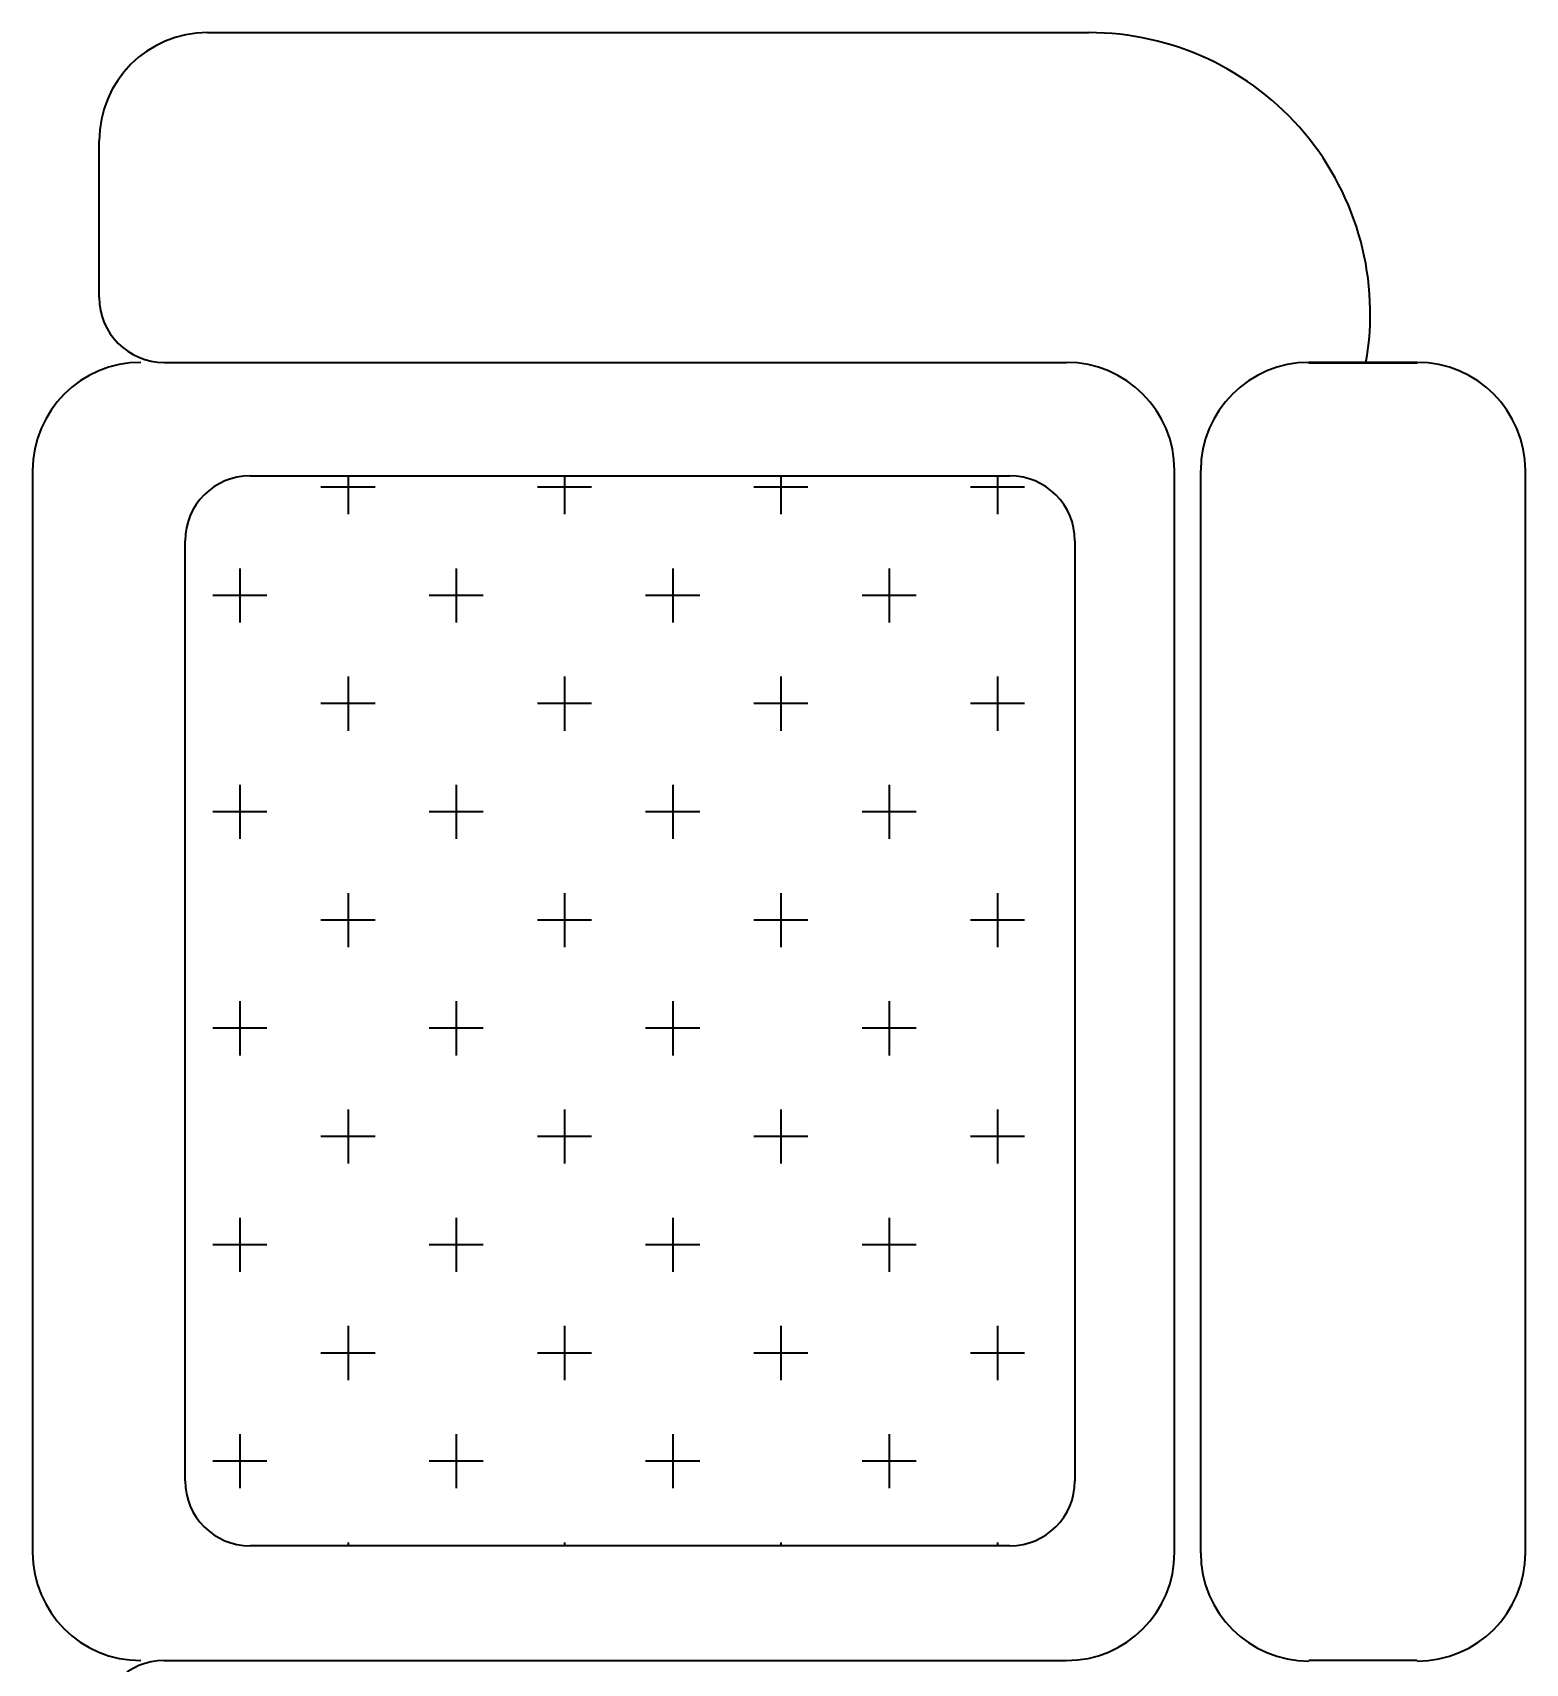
# Model space of a CAD drawing. Header units: millimetres. Extents: x -234375 to -184638, y -91483 to -70216.
# Drawn here: x -190416 to -189753, y -85280 to -84555 of the extents above; entities that cross this region are included whole.
import ezdxf

# ---------------------------------------------------------------- set-up
doc = ezdxf.new("R2010")
doc.units = ezdxf.units.MM
doc.header["$MEASUREMENT"] = 0
doc.layers.add('New_0_Pen_No__7', color=7, linetype='Continuous', lineweight=35)
doc.layers.add('New_Drawing & Figure_Pen_No__7', color=7, linetype='Continuous', lineweight=35)
doc.layers.add('New_0_Pen_No__8', color=14, linetype='Continuous', lineweight=35, true_color=0xa80f02)
doc.layers.add('New_Drawing & Figure_Pen_No__8', color=14, linetype='Continuous', lineweight=35, true_color=0xa80f02)

msp = doc.modelspace()

# ---------------------------------------------------------------- linework, layer by layer
at = {"layer": 'New_0_Pen_No__7', "color": 7, "linetype": 'Continuous', "lineweight": 35}
for p, q in [((-190338.64, -84555.4), (-189946.83, -84555.4)), ((-190338.64, -84555.4), (-189946.83, -84555.4)), ((-190386.75, -84673.12), (-190386.75, -84603.51)), ((-190386.75, -84673.12), (-190386.75, -84603.51)), ((-189800.9, -84701.99), (-189849.01, -84701.99)), ((-189800.9, -84701.99), (-189849.01, -84701.99)), ((-189849.01, -84702.25), (-189800.9, -84702.25)), ((-189849.01, -84702.25), (-189800.9, -84702.25)), ((-190416.35, -84750.1), (-190416.35, -85230.93)), ((-189897.12, -85231.19), (-189897.12, -84750.1)), ((-189752.79, -85231.19), (-189752.79, -84750.1)), ((-189752.79, -85231.19), (-189752.79, -84750.1)), ((-189800.9, -85279.04), (-189849.01, -85279.04))]:
    msp.add_line(p, q, dxfattribs=at)
for centre, radius, start, end in [((-190338.64, -84603.51), 48.11, 90, 180), ((-190338.64, -84603.51), 48.11, 90, 180), ((-189946.83, -84680.48), 125.08, 349.97884, 90), ((-189946.83, -84680.48), 125.08, 349.97884, 90), ((-190357.88, -84673.12), 28.87, 180, 270), ((-190357.88, -84673.12), 28.87, 180, 270), ((-190368.24, -84750.1), 48.11, 90, 180), ((-190368.24, -84750.1), 48.11, 90, 180), ((-189849.01, -84750.1), 48.11, 90, 180), ((-189849.01, -84750.1), 48.11, 90, 180), ((-189800.9, -84750.1), 48.11, 0, 90), ((-189800.9, -84750.1), 48.11, 0, 90), ((-190368.24, -85230.93), 48.11, 180, 270), ((-189849.01, -85231.19), 48.11, 180, 270), ((-189800.9, -85231.19), 48.11, 270, 0), ((-190357.88, -85307.9), 28.87, 90, 180), ((-190357.88, -85307.9), 28.87, 90, 180)]:
    msp.add_arc(centre, radius, start, end, dxfattribs=at)
at = {"layer": 'New_0_Pen_No__8', "color": 14, "linetype": 'Continuous', "lineweight": 35, "true_color": 0xa80f02}
for p, q in [((-190357.88, -84701.99), (-189956.85, -84701.99)), ((-190357.88, -84701.99), (-189956.85, -84701.99)), ((-190357.88, -84701.99), (-189956.85, -84701.99)), ((-190357.88, -84701.99), (-189956.85, -84701.99)), ((-190357.88, -84701.99), (-189956.85, -84701.99)), ((-190357.88, -84701.99), (-189956.85, -84701.99)), ((-190416.35, -84750.1), (-190416.35, -85230.93)), ((-190319.69, -84752.43), (-189981.89, -84752.43)), ((-190319.69, -84752.43), (-189981.89, -84752.43)), ((-190276.15, -84752.43), (-190276.15, -84769.49)), ((-190276.15, -84752.43), (-190276.15, -84769.49)), ((-190179.93, -84752.43), (-190179.93, -84769.49)), ((-190179.93, -84752.43), (-190179.93, -84769.49)), ((-190083.71, -84752.43), (-190083.71, -84769.49)), ((-190083.71, -84752.43), (-190083.71, -84769.49)), ((-189987.49, -84752.43), (-189987.49, -84769.49)), ((-189987.49, -84752.43), (-189987.49, -84769.49)), ((-189908.74, -85230.93), (-189908.74, -84750.1)), ((-189908.74, -85230.93), (-189908.74, -84750.1)), ((-189897.12, -85231.19), (-189897.12, -84750.1)), ((-190264.12, -84757.46), (-190288.17, -84757.46)), ((-190264.12, -84757.46), (-190288.17, -84757.46)), ((-190167.9, -84757.46), (-190191.96, -84757.46)), ((-190167.9, -84757.46), (-190191.96, -84757.46)), ((-190071.68, -84757.46), (-190095.74, -84757.46)), ((-190071.68, -84757.46), (-190095.74, -84757.46)), ((-189975.47, -84757.46), (-189999.52, -84757.46)), ((-189975.47, -84757.46), (-189999.52, -84757.46)), ((-190348.55, -85199.17), (-190348.55, -84781.29)), ((-190348.55, -85199.17), (-190348.55, -84781.29)), ((-189953.02, -84781.29), (-189953.02, -85199.17)), ((-189953.02, -84781.29), (-189953.02, -85199.17)), ((-190324.26, -84793.54), (-190324.26, -84817.6)), ((-190324.26, -84793.54), (-190324.26, -84817.6)), ((-190228.04, -84793.54), (-190228.04, -84817.6)), ((-190228.04, -84793.54), (-190228.04, -84817.6)), ((-190131.82, -84793.54), (-190131.82, -84817.6)), ((-190131.82, -84793.54), (-190131.82, -84817.6)), ((-190035.6, -84793.54), (-190035.6, -84817.6)), ((-190035.6, -84793.54), (-190035.6, -84817.6)), ((-190312.23, -84805.57), (-190336.28, -84805.57)), ((-190312.23, -84805.57), (-190336.28, -84805.57)), ((-190216.01, -84805.57), (-190240.07, -84805.57)), ((-190216.01, -84805.57), (-190240.07, -84805.57)), ((-190119.79, -84805.57), (-190143.85, -84805.57)), ((-190119.79, -84805.57), (-190143.85, -84805.57)), ((-190023.58, -84805.57), (-190047.63, -84805.57)), ((-190023.58, -84805.57), (-190047.63, -84805.57)), ((-190276.15, -84841.65), (-190276.15, -84865.7)), ((-190276.15, -84841.65), (-190276.15, -84865.7)), ((-190179.93, -84841.65), (-190179.93, -84865.7)), ((-190179.93, -84841.65), (-190179.93, -84865.7)), ((-190083.71, -84841.65), (-190083.71, -84865.7)), ((-190083.71, -84841.65), (-190083.71, -84865.7)), ((-189987.49, -84841.65), (-189987.49, -84865.7)), ((-189987.49, -84841.65), (-189987.49, -84865.7)), ((-190264.12, -84853.68), (-190288.17, -84853.68)), ((-190264.12, -84853.68), (-190288.17, -84853.68)), ((-190167.9, -84853.68), (-190191.96, -84853.68)), ((-190167.9, -84853.68), (-190191.96, -84853.68)), ((-190071.68, -84853.68), (-190095.74, -84853.68)), ((-190071.68, -84853.68), (-190095.74, -84853.68)), ((-189975.47, -84853.68), (-189999.52, -84853.68)), ((-189975.47, -84853.68), (-189999.52, -84853.68)), ((-190324.26, -84889.76), (-190324.26, -84913.81)), ((-190324.26, -84889.76), (-190324.26, -84913.81)), ((-190228.04, -84889.76), (-190228.04, -84913.81)), ((-190228.04, -84889.76), (-190228.04, -84913.81)), ((-190131.82, -84889.76), (-190131.82, -84913.81)), ((-190131.82, -84889.76), (-190131.82, -84913.81)), ((-190035.6, -84889.76), (-190035.6, -84913.81)), ((-190035.6, -84889.76), (-190035.6, -84913.81)), ((-190312.23, -84901.79), (-190336.28, -84901.79)), ((-190312.23, -84901.79), (-190336.28, -84901.79)), ((-190216.01, -84901.79), (-190240.07, -84901.79)), ((-190216.01, -84901.79), (-190240.07, -84901.79)), ((-190119.79, -84901.79), (-190143.85, -84901.79)), ((-190119.79, -84901.79), (-190143.85, -84901.79)), ((-190023.58, -84901.79), (-190047.63, -84901.79)), ((-190023.58, -84901.79), (-190047.63, -84901.79)), ((-190276.15, -84937.87), (-190276.15, -84961.92)), ((-190276.15, -84937.87), (-190276.15, -84961.92)), ((-190179.93, -84937.87), (-190179.93, -84961.92)), ((-190179.93, -84937.87), (-190179.93, -84961.92)), ((-190083.71, -84937.87), (-190083.71, -84961.92)), ((-190083.71, -84937.87), (-190083.71, -84961.92)), ((-189987.49, -84937.87), (-189987.49, -84961.92)), ((-189987.49, -84937.87), (-189987.49, -84961.92)), ((-190264.12, -84949.89), (-190288.17, -84949.89)), ((-190264.12, -84949.89), (-190288.17, -84949.89)), ((-190167.9, -84949.89), (-190191.96, -84949.89)), ((-190167.9, -84949.89), (-190191.96, -84949.89)), ((-190071.68, -84949.89), (-190095.74, -84949.89)), ((-190071.68, -84949.89), (-190095.74, -84949.89)), ((-189975.47, -84949.89), (-189999.52, -84949.89)), ((-189975.47, -84949.89), (-189999.52, -84949.89)), ((-190324.26, -84985.98), (-190324.26, -85010.03)), ((-190324.26, -84985.98), (-190324.26, -85010.03)), ((-190228.04, -84985.98), (-190228.04, -85010.03)), ((-190228.04, -84985.98), (-190228.04, -85010.03)), ((-190131.82, -84985.98), (-190131.82, -85010.03)), ((-190131.82, -84985.98), (-190131.82, -85010.03)), ((-190035.6, -84985.98), (-190035.6, -85010.03)), ((-190035.6, -84985.98), (-190035.6, -85010.03)), ((-190312.23, -84998), (-190336.28, -84998)), ((-190312.23, -84998), (-190336.28, -84998)), ((-190216.01, -84998), (-190240.07, -84998)), ((-190216.01, -84998), (-190240.07, -84998)), ((-190119.79, -84998), (-190143.85, -84998)), ((-190119.79, -84998), (-190143.85, -84998)), ((-190023.58, -84998), (-190047.63, -84998)), ((-190023.58, -84998), (-190047.63, -84998)), ((-190276.15, -85034.09), (-190276.15, -85058.14)), ((-190276.15, -85034.09), (-190276.15, -85058.14)), ((-190179.93, -85034.09), (-190179.93, -85058.14)), ((-190179.93, -85034.09), (-190179.93, -85058.14)), ((-190083.71, -85034.09), (-190083.71, -85058.14)), ((-190083.71, -85034.09), (-190083.71, -85058.14)), ((-189987.49, -85034.09), (-189987.49, -85058.14)), ((-189987.49, -85034.09), (-189987.49, -85058.14)), ((-190264.12, -85046.11), (-190288.17, -85046.11)), ((-190264.12, -85046.11), (-190288.17, -85046.11)), ((-190167.9, -85046.11), (-190191.96, -85046.11)), ((-190167.9, -85046.11), (-190191.96, -85046.11)), ((-190071.68, -85046.11), (-190095.74, -85046.11)), ((-190071.68, -85046.11), (-190095.74, -85046.11)), ((-189975.47, -85046.11), (-189999.52, -85046.11)), ((-189975.47, -85046.11), (-189999.52, -85046.11)), ((-190324.26, -85082.19), (-190324.26, -85106.25)), ((-190324.26, -85082.19), (-190324.26, -85106.25)), ((-190228.04, -85082.19), (-190228.04, -85106.25)), ((-190228.04, -85082.19), (-190228.04, -85106.25)), ((-190131.82, -85082.19), (-190131.82, -85106.25)), ((-190131.82, -85082.19), (-190131.82, -85106.25)), ((-190035.6, -85082.19), (-190035.6, -85106.25)), ((-190035.6, -85082.19), (-190035.6, -85106.25)), ((-190312.23, -85094.22), (-190336.28, -85094.22)), ((-190312.23, -85094.22), (-190336.28, -85094.22)), ((-190216.01, -85094.22), (-190240.07, -85094.22)), ((-190216.01, -85094.22), (-190240.07, -85094.22)), ((-190119.79, -85094.22), (-190143.85, -85094.22)), ((-190119.79, -85094.22), (-190143.85, -85094.22)), ((-190023.58, -85094.22), (-190047.63, -85094.22)), ((-190023.58, -85094.22), (-190047.63, -85094.22)), ((-190276.15, -85130.3), (-190276.15, -85154.36)), ((-190276.15, -85130.3), (-190276.15, -85154.36)), ((-190179.93, -85130.3), (-190179.93, -85154.36)), ((-190179.93, -85130.3), (-190179.93, -85154.36)), ((-190083.71, -85130.3), (-190083.71, -85154.36)), ((-190083.71, -85130.3), (-190083.71, -85154.36)), ((-189987.49, -85130.3), (-189987.49, -85154.36)), ((-189987.49, -85130.3), (-189987.49, -85154.36)), ((-190264.12, -85142.33), (-190288.17, -85142.33)), ((-190264.12, -85142.33), (-190288.17, -85142.33)), ((-190167.9, -85142.33), (-190191.96, -85142.33)), ((-190167.9, -85142.33), (-190191.96, -85142.33)), ((-190071.68, -85142.33), (-190095.74, -85142.33)), ((-190071.68, -85142.33), (-190095.74, -85142.33)), ((-189975.47, -85142.33), (-189999.52, -85142.33)), ((-189975.47, -85142.33), (-189999.52, -85142.33)), ((-190324.26, -85178.41), (-190324.26, -85202.47)), ((-190324.26, -85178.41), (-190324.26, -85202.47)), ((-190228.04, -85178.41), (-190228.04, -85202.47)), ((-190228.04, -85178.41), (-190228.04, -85202.47)), ((-190131.82, -85178.41), (-190131.82, -85202.47)), ((-190131.82, -85178.41), (-190131.82, -85202.47)), ((-190035.6, -85178.41), (-190035.6, -85202.47)), ((-190035.6, -85178.41), (-190035.6, -85202.47)), ((-190312.23, -85190.44), (-190336.28, -85190.44)), ((-190312.23, -85190.44), (-190336.28, -85190.44)), ((-190216.01, -85190.44), (-190240.07, -85190.44)), ((-190216.01, -85190.44), (-190240.07, -85190.44)), ((-190119.79, -85190.44), (-190143.85, -85190.44)), ((-190119.79, -85190.44), (-190143.85, -85190.44)), ((-190023.58, -85190.44), (-190047.63, -85190.44)), ((-190023.58, -85190.44), (-190047.63, -85190.44)), ((-189981.89, -85228.04), (-190319.69, -85228.04)), ((-189981.89, -85228.04), (-190319.69, -85228.04)), ((-190276.15, -85226.52), (-190276.15, -85228.04)), ((-190276.15, -85226.52), (-190276.15, -85228.04)), ((-190179.93, -85226.52), (-190179.93, -85228.04)), ((-190179.93, -85226.52), (-190179.93, -85228.04)), ((-190083.71, -85226.52), (-190083.71, -85228.04)), ((-190083.71, -85226.52), (-190083.71, -85228.04)), ((-189987.49, -85226.52), (-189987.49, -85228.04)), ((-189987.49, -85226.52), (-189987.49, -85228.04)), ((-190357.88, -85279.04), (-189956.85, -85279.04)), ((-190357.88, -85279.04), (-189956.85, -85279.04)), ((-189800.9, -85279.04), (-189849.01, -85279.04))]:
    msp.add_line(p, q, dxfattribs=at)
for centre, radius, start, end in [((-189956.85, -84750.1), 48.11, 0, 90), ((-189956.85, -84750.1), 48.11, 0, 90), ((-190319.69, -84781.29), 28.87, 90, 180), ((-190319.69, -84781.29), 28.87, 90, 180), ((-189981.89, -84781.29), 28.87, 0, 90), ((-189981.89, -84781.29), 28.87, 0, 90), ((-190319.69, -85199.17), 28.87, 180, 270), ((-190319.69, -85199.17), 28.87, 180, 270), ((-189981.89, -85199.17), 28.87, 270, 0), ((-189981.89, -85199.17), 28.87, 270, 0), ((-189956.85, -85230.93), 48.11, 270, 0), ((-189956.85, -85230.93), 48.11, 270, 0)]:
    msp.add_arc(centre, radius, start, end, dxfattribs=at)
at = {"layer": 'New_Drawing & Figure_Pen_No__7', "color": 7, "linetype": 'Continuous', "lineweight": 35}
for p, q in [((-190338.64, -84555.4), (-189946.83, -84555.4)), ((-190338.64, -84555.4), (-189946.83, -84555.4)), ((-190386.75, -84673.12), (-190386.75, -84603.51)), ((-190386.75, -84673.12), (-190386.75, -84603.51)), ((-189800.9, -84701.99), (-189849.01, -84701.99)), ((-189800.9, -84701.99), (-189849.01, -84701.99)), ((-189849.01, -84702.25), (-189800.9, -84702.25)), ((-189849.01, -84702.25), (-189800.9, -84702.25)), ((-190416.35, -84750.1), (-190416.35, -85230.93)), ((-189897.12, -85231.19), (-189897.12, -84750.1)), ((-189752.79, -85231.19), (-189752.79, -84750.1)), ((-189752.79, -85231.19), (-189752.79, -84750.1)), ((-189800.9, -85279.04), (-189849.01, -85279.04))]:
    msp.add_line(p, q, dxfattribs=at)
for centre, radius, start, end in [((-190338.64, -84603.51), 48.11, 90, 180), ((-190338.64, -84603.51), 48.11, 90, 180), ((-189946.83, -84680.48), 125.08, 349.97884, 90), ((-189946.83, -84680.48), 125.08, 349.97884, 90), ((-190357.88, -84673.12), 28.87, 180, 270), ((-190357.88, -84673.12), 28.87, 180, 270), ((-190368.24, -84750.1), 48.11, 90, 180), ((-190368.24, -84750.1), 48.11, 90, 180), ((-189849.01, -84750.1), 48.11, 90, 180), ((-189849.01, -84750.1), 48.11, 90, 180), ((-189800.9, -84750.1), 48.11, 0, 90), ((-189800.9, -84750.1), 48.11, 0, 90), ((-190368.24, -85230.93), 48.11, 180, 270), ((-189849.01, -85231.19), 48.11, 180, 270), ((-189800.9, -85231.19), 48.11, 270, 0), ((-190357.88, -85307.9), 28.87, 90, 180), ((-190357.88, -85307.9), 28.87, 90, 180)]:
    msp.add_arc(centre, radius, start, end, dxfattribs=at)
at = {"layer": 'New_Drawing & Figure_Pen_No__8', "color": 14, "linetype": 'Continuous', "lineweight": 35, "true_color": 0xa80f02}
for p, q in [((-190357.88, -84701.99), (-189956.85, -84701.99)), ((-190357.88, -84701.99), (-189956.85, -84701.99)), ((-190357.88, -84701.99), (-189956.85, -84701.99)), ((-190357.88, -84701.99), (-189956.85, -84701.99)), ((-190357.88, -84701.99), (-189956.85, -84701.99)), ((-190357.88, -84701.99), (-189956.85, -84701.99)), ((-190416.35, -84750.1), (-190416.35, -85230.93)), ((-190319.69, -84752.43), (-189981.89, -84752.43)), ((-190319.69, -84752.43), (-189981.89, -84752.43)), ((-190276.15, -84752.43), (-190276.15, -84769.49)), ((-190276.15, -84752.43), (-190276.15, -84769.49)), ((-190179.93, -84752.43), (-190179.93, -84769.49)), ((-190179.93, -84752.43), (-190179.93, -84769.49)), ((-190083.71, -84752.43), (-190083.71, -84769.49)), ((-190083.71, -84752.43), (-190083.71, -84769.49)), ((-189987.49, -84752.43), (-189987.49, -84769.49)), ((-189987.49, -84752.43), (-189987.49, -84769.49)), ((-189908.74, -85230.93), (-189908.74, -84750.1)), ((-189908.74, -85230.93), (-189908.74, -84750.1)), ((-189897.12, -85231.19), (-189897.12, -84750.1)), ((-190264.12, -84757.46), (-190288.17, -84757.46)), ((-190264.12, -84757.46), (-190288.17, -84757.46)), ((-190167.9, -84757.46), (-190191.96, -84757.46)), ((-190167.9, -84757.46), (-190191.96, -84757.46)), ((-190071.68, -84757.46), (-190095.74, -84757.46)), ((-190071.68, -84757.46), (-190095.74, -84757.46)), ((-189975.47, -84757.46), (-189999.52, -84757.46)), ((-189975.47, -84757.46), (-189999.52, -84757.46)), ((-190348.55, -85199.17), (-190348.55, -84781.29)), ((-190348.55, -85199.17), (-190348.55, -84781.29)), ((-189953.02, -84781.29), (-189953.02, -85199.17)), ((-189953.02, -84781.29), (-189953.02, -85199.17)), ((-190324.26, -84793.54), (-190324.26, -84817.6)), ((-190324.26, -84793.54), (-190324.26, -84817.6)), ((-190228.04, -84793.54), (-190228.04, -84817.6)), ((-190228.04, -84793.54), (-190228.04, -84817.6)), ((-190131.82, -84793.54), (-190131.82, -84817.6)), ((-190131.82, -84793.54), (-190131.82, -84817.6)), ((-190035.6, -84793.54), (-190035.6, -84817.6)), ((-190035.6, -84793.54), (-190035.6, -84817.6)), ((-190312.23, -84805.57), (-190336.28, -84805.57)), ((-190312.23, -84805.57), (-190336.28, -84805.57)), ((-190216.01, -84805.57), (-190240.07, -84805.57)), ((-190216.01, -84805.57), (-190240.07, -84805.57)), ((-190119.79, -84805.57), (-190143.85, -84805.57)), ((-190119.79, -84805.57), (-190143.85, -84805.57)), ((-190023.58, -84805.57), (-190047.63, -84805.57)), ((-190023.58, -84805.57), (-190047.63, -84805.57)), ((-190276.15, -84841.65), (-190276.15, -84865.7)), ((-190276.15, -84841.65), (-190276.15, -84865.7)), ((-190179.93, -84841.65), (-190179.93, -84865.7)), ((-190179.93, -84841.65), (-190179.93, -84865.7)), ((-190083.71, -84841.65), (-190083.71, -84865.7)), ((-190083.71, -84841.65), (-190083.71, -84865.7)), ((-189987.49, -84841.65), (-189987.49, -84865.7)), ((-189987.49, -84841.65), (-189987.49, -84865.7)), ((-190264.12, -84853.68), (-190288.17, -84853.68)), ((-190264.12, -84853.68), (-190288.17, -84853.68)), ((-190167.9, -84853.68), (-190191.96, -84853.68)), ((-190167.9, -84853.68), (-190191.96, -84853.68)), ((-190071.68, -84853.68), (-190095.74, -84853.68)), ((-190071.68, -84853.68), (-190095.74, -84853.68)), ((-189975.47, -84853.68), (-189999.52, -84853.68)), ((-189975.47, -84853.68), (-189999.52, -84853.68)), ((-190324.26, -84889.76), (-190324.26, -84913.81)), ((-190324.26, -84889.76), (-190324.26, -84913.81)), ((-190228.04, -84889.76), (-190228.04, -84913.81)), ((-190228.04, -84889.76), (-190228.04, -84913.81)), ((-190131.82, -84889.76), (-190131.82, -84913.81)), ((-190131.82, -84889.76), (-190131.82, -84913.81)), ((-190035.6, -84889.76), (-190035.6, -84913.81)), ((-190035.6, -84889.76), (-190035.6, -84913.81)), ((-190312.23, -84901.79), (-190336.28, -84901.79)), ((-190312.23, -84901.79), (-190336.28, -84901.79)), ((-190216.01, -84901.79), (-190240.07, -84901.79)), ((-190216.01, -84901.79), (-190240.07, -84901.79)), ((-190119.79, -84901.79), (-190143.85, -84901.79)), ((-190119.79, -84901.79), (-190143.85, -84901.79)), ((-190023.58, -84901.79), (-190047.63, -84901.79)), ((-190023.58, -84901.79), (-190047.63, -84901.79)), ((-190276.15, -84937.87), (-190276.15, -84961.92)), ((-190276.15, -84937.87), (-190276.15, -84961.92)), ((-190179.93, -84937.87), (-190179.93, -84961.92)), ((-190179.93, -84937.87), (-190179.93, -84961.92)), ((-190083.71, -84937.87), (-190083.71, -84961.92)), ((-190083.71, -84937.87), (-190083.71, -84961.92)), ((-189987.49, -84937.87), (-189987.49, -84961.92)), ((-189987.49, -84937.87), (-189987.49, -84961.92)), ((-190264.12, -84949.89), (-190288.17, -84949.89)), ((-190264.12, -84949.89), (-190288.17, -84949.89)), ((-190167.9, -84949.89), (-190191.96, -84949.89)), ((-190167.9, -84949.89), (-190191.96, -84949.89)), ((-190071.68, -84949.89), (-190095.74, -84949.89)), ((-190071.68, -84949.89), (-190095.74, -84949.89)), ((-189975.47, -84949.89), (-189999.52, -84949.89)), ((-189975.47, -84949.89), (-189999.52, -84949.89)), ((-190324.26, -84985.98), (-190324.26, -85010.03)), ((-190324.26, -84985.98), (-190324.26, -85010.03)), ((-190228.04, -84985.98), (-190228.04, -85010.03)), ((-190228.04, -84985.98), (-190228.04, -85010.03)), ((-190131.82, -84985.98), (-190131.82, -85010.03)), ((-190131.82, -84985.98), (-190131.82, -85010.03)), ((-190035.6, -84985.98), (-190035.6, -85010.03)), ((-190035.6, -84985.98), (-190035.6, -85010.03)), ((-190312.23, -84998), (-190336.28, -84998)), ((-190312.23, -84998), (-190336.28, -84998)), ((-190216.01, -84998), (-190240.07, -84998)), ((-190216.01, -84998), (-190240.07, -84998)), ((-190119.79, -84998), (-190143.85, -84998)), ((-190119.79, -84998), (-190143.85, -84998)), ((-190023.58, -84998), (-190047.63, -84998)), ((-190023.58, -84998), (-190047.63, -84998)), ((-190276.15, -85034.09), (-190276.15, -85058.14)), ((-190276.15, -85034.09), (-190276.15, -85058.14)), ((-190179.93, -85034.09), (-190179.93, -85058.14)), ((-190179.93, -85034.09), (-190179.93, -85058.14)), ((-190083.71, -85034.09), (-190083.71, -85058.14)), ((-190083.71, -85034.09), (-190083.71, -85058.14)), ((-189987.49, -85034.09), (-189987.49, -85058.14)), ((-189987.49, -85034.09), (-189987.49, -85058.14)), ((-190264.12, -85046.11), (-190288.17, -85046.11)), ((-190264.12, -85046.11), (-190288.17, -85046.11)), ((-190167.9, -85046.11), (-190191.96, -85046.11)), ((-190167.9, -85046.11), (-190191.96, -85046.11)), ((-190071.68, -85046.11), (-190095.74, -85046.11)), ((-190071.68, -85046.11), (-190095.74, -85046.11)), ((-189975.47, -85046.11), (-189999.52, -85046.11)), ((-189975.47, -85046.11), (-189999.52, -85046.11)), ((-190324.26, -85082.19), (-190324.26, -85106.25)), ((-190324.26, -85082.19), (-190324.26, -85106.25)), ((-190228.04, -85082.19), (-190228.04, -85106.25)), ((-190228.04, -85082.19), (-190228.04, -85106.25)), ((-190131.82, -85082.19), (-190131.82, -85106.25)), ((-190131.82, -85082.19), (-190131.82, -85106.25)), ((-190035.6, -85082.19), (-190035.6, -85106.25)), ((-190035.6, -85082.19), (-190035.6, -85106.25)), ((-190312.23, -85094.22), (-190336.28, -85094.22)), ((-190312.23, -85094.22), (-190336.28, -85094.22)), ((-190216.01, -85094.22), (-190240.07, -85094.22)), ((-190216.01, -85094.22), (-190240.07, -85094.22)), ((-190119.79, -85094.22), (-190143.85, -85094.22)), ((-190119.79, -85094.22), (-190143.85, -85094.22)), ((-190023.58, -85094.22), (-190047.63, -85094.22)), ((-190023.58, -85094.22), (-190047.63, -85094.22)), ((-190276.15, -85130.3), (-190276.15, -85154.36)), ((-190276.15, -85130.3), (-190276.15, -85154.36)), ((-190179.93, -85130.3), (-190179.93, -85154.36)), ((-190179.93, -85130.3), (-190179.93, -85154.36)), ((-190083.71, -85130.3), (-190083.71, -85154.36)), ((-190083.71, -85130.3), (-190083.71, -85154.36)), ((-189987.49, -85130.3), (-189987.49, -85154.36)), ((-189987.49, -85130.3), (-189987.49, -85154.36)), ((-190264.12, -85142.33), (-190288.17, -85142.33)), ((-190264.12, -85142.33), (-190288.17, -85142.33)), ((-190167.9, -85142.33), (-190191.96, -85142.33)), ((-190167.9, -85142.33), (-190191.96, -85142.33)), ((-190071.68, -85142.33), (-190095.74, -85142.33)), ((-190071.68, -85142.33), (-190095.74, -85142.33)), ((-189975.47, -85142.33), (-189999.52, -85142.33)), ((-189975.47, -85142.33), (-189999.52, -85142.33)), ((-190324.26, -85178.41), (-190324.26, -85202.47)), ((-190324.26, -85178.41), (-190324.26, -85202.47)), ((-190228.04, -85178.41), (-190228.04, -85202.47)), ((-190228.04, -85178.41), (-190228.04, -85202.47)), ((-190131.82, -85178.41), (-190131.82, -85202.47)), ((-190131.82, -85178.41), (-190131.82, -85202.47)), ((-190035.6, -85178.41), (-190035.6, -85202.47)), ((-190035.6, -85178.41), (-190035.6, -85202.47)), ((-190312.23, -85190.44), (-190336.28, -85190.44)), ((-190312.23, -85190.44), (-190336.28, -85190.44)), ((-190216.01, -85190.44), (-190240.07, -85190.44)), ((-190216.01, -85190.44), (-190240.07, -85190.44)), ((-190119.79, -85190.44), (-190143.85, -85190.44)), ((-190119.79, -85190.44), (-190143.85, -85190.44)), ((-190023.58, -85190.44), (-190047.63, -85190.44)), ((-190023.58, -85190.44), (-190047.63, -85190.44)), ((-189981.89, -85228.04), (-190319.69, -85228.04)), ((-189981.89, -85228.04), (-190319.69, -85228.04)), ((-190276.15, -85226.52), (-190276.15, -85228.04)), ((-190276.15, -85226.52), (-190276.15, -85228.04)), ((-190179.93, -85226.52), (-190179.93, -85228.04)), ((-190179.93, -85226.52), (-190179.93, -85228.04)), ((-190083.71, -85226.52), (-190083.71, -85228.04)), ((-190083.71, -85226.52), (-190083.71, -85228.04)), ((-189987.49, -85226.52), (-189987.49, -85228.04)), ((-189987.49, -85226.52), (-189987.49, -85228.04)), ((-190357.88, -85279.04), (-189956.85, -85279.04)), ((-190357.88, -85279.04), (-189956.85, -85279.04)), ((-189800.9, -85279.04), (-189849.01, -85279.04))]:
    msp.add_line(p, q, dxfattribs=at)
for centre, radius, start, end in [((-189956.85, -84750.1), 48.11, 0, 90), ((-189956.85, -84750.1), 48.11, 0, 90), ((-190319.69, -84781.29), 28.87, 90, 180), ((-190319.69, -84781.29), 28.87, 90, 180), ((-189981.89, -84781.29), 28.87, 0, 90), ((-189981.89, -84781.29), 28.87, 0, 90), ((-190319.69, -85199.17), 28.87, 180, 270), ((-190319.69, -85199.17), 28.87, 180, 270), ((-189981.89, -85199.17), 28.87, 270, 0), ((-189981.89, -85199.17), 28.87, 270, 0), ((-189956.85, -85230.93), 48.11, 270, 0), ((-189956.85, -85230.93), 48.11, 270, 0)]:
    msp.add_arc(centre, radius, start, end, dxfattribs=at)

doc.saveas('drawing.dxf')
